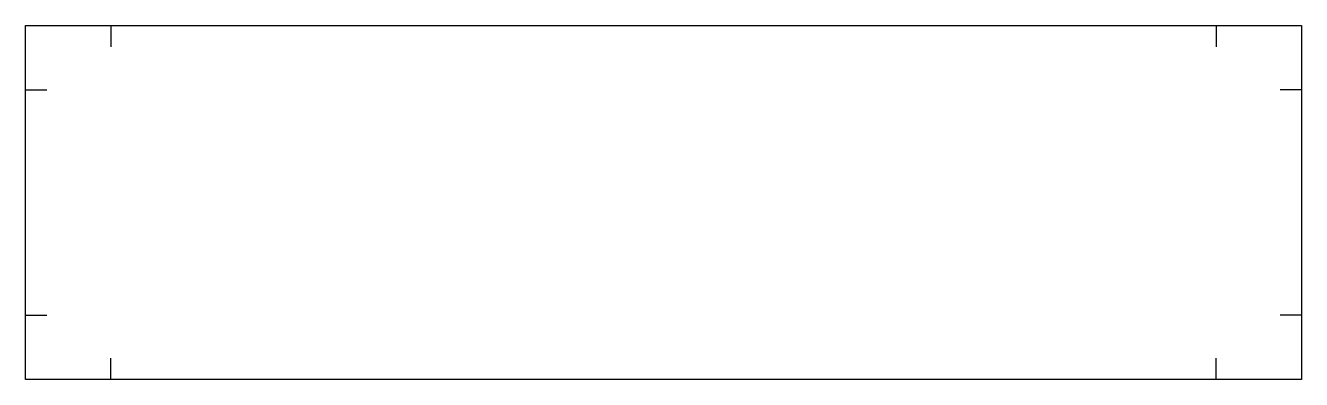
# Model space of a CAD drawing. Header units: millimetres. Extents: x 2877 to 3067, y 2285 to 2338.
import ezdxf

# ---------------------------------------------------------------- set-up
doc = ezdxf.new("R2010")
doc.units = ezdxf.units.MM
doc.layers.add('2_CUT_LINE', color=7, linetype='Continuous')

msp = doc.modelspace()

# ---------------------------------------------------------------- linework, layer by layer
at = {"layer": '2_CUT_LINE', "color": 5, "linetype": 'CONTINUOUS', "lineweight": 25, "true_color": 0x2465d8}
for p, q in [((2877.03, 2337.67), (3066.57, 2337.67)), ((2877.03, 2285.13), (2877.03, 2337.67)), ((2889.73, 2337.67), (2889.73, 2334.5)), ((3053.87, 2337.67), (3053.87, 2334.5)), ((3066.57, 2337.67), (3066.57, 2285.13)), ((2877.03, 2328.15), (2880.21, 2328.15)), ((3066.57, 2328.15), (3063.39, 2328.15)), ((2877.03, 2294.65), (2880.21, 2294.65)), ((3066.57, 2294.65), (3063.39, 2294.65)), ((2889.73, 2285.13), (2889.73, 2288.3)), ((3053.87, 2285.13), (3053.87, 2288.3)), ((3066.57, 2285.13), (2877.03, 2285.13))]:
    msp.add_line(p, q, dxfattribs=at)

doc.saveas('drawing.dxf')
